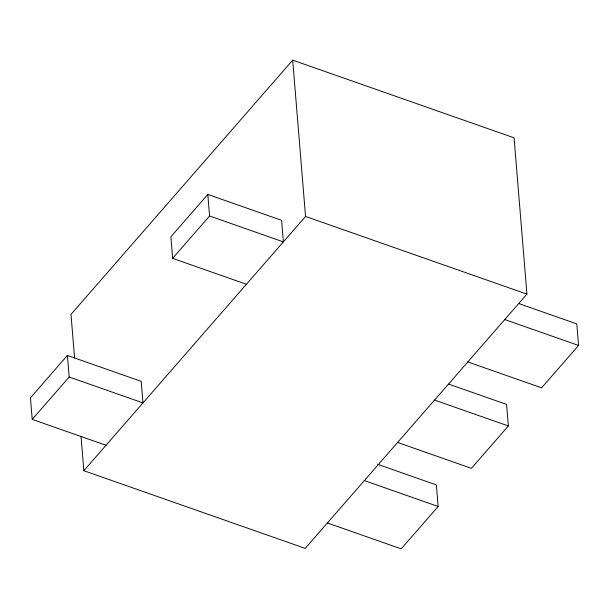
<?xml version="1.0" encoding="UTF-8"?>
<svg xmlns="http://www.w3.org/2000/svg" width="609" height="609" viewBox="0 0 609 609"><rect width="100%" height="100%" fill="white"/><g stroke="black" fill="none" stroke-linecap="round" stroke-linejoin="round"><path stroke-width="0.91" d="M81.043 436.6L83.844 470.711L305.223 548.389L526.93 294.139L514.072 137.824L292.693 60.146L70.994 314.396L74.58 357.97M67.401 355.45L69.175 377.017L142.963 402.907L141.197 381.348L67.401 355.45L30.45 397.829L32.224 419.388L106.019 445.286M207.814 194.431L209.58 215.989L283.375 241.88L281.602 220.321L207.814 194.431L170.863 236.802L172.636 258.361L246.424 284.258M32.224 419.388L69.175 377.017M172.636 258.361L209.58 215.989M83.844 470.711L305.543 216.454L292.693 60.146M377.687 464.332L436.364 484.916L438.137 506.482L401.186 548.854L327.398 522.964M448.78 384.127L506.574 404.406L508.348 425.965L471.396 468.344L397.601 442.446M518.99 303.617L576.776 323.897L578.55 345.455L541.599 387.826L467.803 361.936M305.543 216.454L526.93 294.139M504.754 319.558L578.55 345.455M434.552 400.075L508.348 425.965M364.349 480.585L438.137 506.482"/></g></svg>
